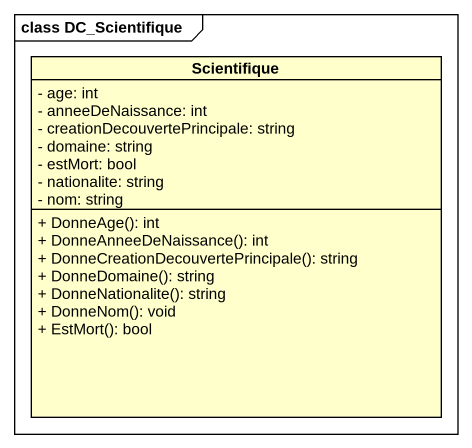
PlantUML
@startuml
mainframe class DC_Scientifique
hide circle
hide empty members
skinparam classAttributeIconSize 0
class Scientifique {
  - age: int
  - anneeDeNaissance: int
  - creationDecouvertePrincipale: string
  - domaine: string
  - estMort: bool
  - nationalite: string
  - nom: string
  + DonneAge(): int
  + DonneAnneeDeNaissance(): int
  + DonneCreationDecouvertePrincipale(): string
  + DonneDomaine(): string
  + DonneNationalite(): string
  + DonneNom(): void
  + EstMort(): bool
}
@enduml
